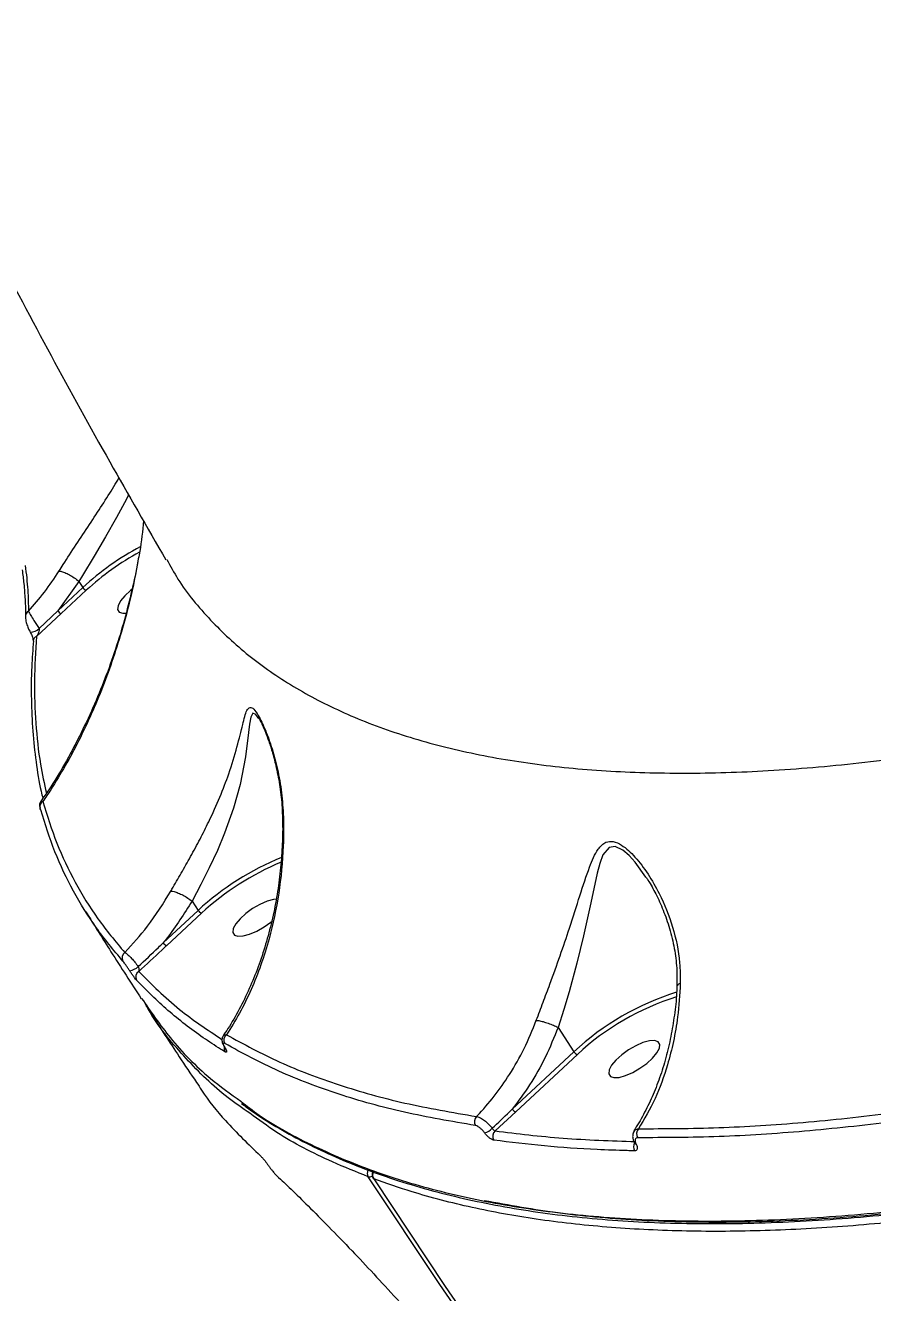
# Model space of a CAD drawing. Header units: millimetres. Extents: x -6523 to 7556, y -5559 to 6101.
# Drawn here: x 1218 to 1346.2, y -1875.1 to -1683.3 of the extents above; entities that cross this region are included whole.
import ezdxf

# ---------------------------------------------------------------- set-up
doc = ezdxf.new("R2010")
doc.units = ezdxf.units.MM
for name, color, linetype in [('DIKOM_ОБЪЕКТ', 7, 'Continuous'), ('DIKOM_РАЗМЕР_ЗОНА', 7, 'Continuous'), ('DIKOM_РАЗМЕР_ОБЪЕКТА', 7, 'Continuous')]:
    doc.layers.add(name, color=color, linetype=linetype)
doc.styles.add('style1', font='arial.ttf', dxfattribs={"width": 0.8})
doc.dimstyles.new('1-50', dxfattribs={"dimtxt": 300, "dimasz": 200, "dimexe": 100, "dimexo": 0, "dimgap": 100, "dimtad": 1, "dimtxsty": 'style1', "dimcen": 200, "dimclrd": 7, "dimclre": 7, "dimclrt": 7, "dimadec": 1, "dimazin": 2, "dimtfac": 1, "dimtmove": 0, "dimatfit": 2, "dimfxl": 0, "dimlwd": 25, "dimlwe": 18, "dimarcsym": 0})

# ---------------------------------------------------------------- blocks, each defined once
blk = doc.blocks.new('*D10')
at = {"layer": 'Defpoints', "color": 0, "transparency": 16777216}
for p in [(-1823.23, 4314.24), (3842.01, -3170.82), (6537.88, -3170.82)]:
    blk.add_point(p, dxfattribs=at)
at = {"layer": 'DIKOM_РАЗМЕР_ОБЪЕКТА', "color": 7, "lineweight": 18, "transparency": 16777216}
for p, q in [((-1823.23, 4314.24), (6637.88, 4314.24)), ((3842.01, -3170.82), (6637.88, -3170.82))]:
    blk.add_line(p, q, dxfattribs=at)
at = {"layer": 'DIKOM_РАЗМЕР_ОБЪЕКТА', "color": 7, "lineweight": 25, "transparency": 16777216}
blk.add_line((6537.88, 3914.24), (6537.88, -2770.82), dxfattribs=at)
at = {"layer": 'DIKOM_РАЗМЕР_ОБЪЕКТА', "color": 7, "transparency": 16777216}
for points in [[(6471.22, 3914.24), (6604.55, 3914.24), (6537.88, 4314.24)], [(6471.22, -2770.82), (6604.55, -2770.82), (6537.88, -3170.82)]]:
    blk.add_solid(points, dxfattribs=at)
at = {"layer": 'DIKOM_РАЗМЕР_ОБЪЕКТА', "color": 7, "transparency": 16777216, "insert": (6304.71, 207.11), "char_height": 300, "attachment_point": 5, "rotation": 90, "style": 'style1'}
blk.add_mtext('7500', dxfattribs=at)
blk = doc.blocks.new('*D11')
at = {"layer": 'Defpoints', "color": 0, "transparency": 16777216}
for p in [(-5022.71, -299.32), (4115.33, -1753.09), (4115.33, -4391.39)]:
    blk.add_point(p, dxfattribs=at)
at = {"layer": 'DIKOM_РАЗМЕР_ОБЪЕКТА', "color": 7, "lineweight": 18, "transparency": 16777216}
for p, q in [((-5022.71, -299.32), (-5022.71, -4491.39)), ((4115.33, -1753.09), (4115.33, -4491.39))]:
    blk.add_line(p, q, dxfattribs=at)
at = {"layer": 'DIKOM_РАЗМЕР_ОБЪЕКТА', "color": 7, "lineweight": 25, "transparency": 16777216}
blk.add_line((-4622.71, -4391.39), (3715.33, -4391.39), dxfattribs=at)
at = {"layer": 'DIKOM_РАЗМЕР_ОБЪЕКТА', "color": 7, "transparency": 16777216}
for points in [[(-4622.71, -4324.73), (-4622.71, -4458.06), (-5022.71, -4391.39)], [(3715.33, -4324.73), (3715.33, -4458.06), (4115.33, -4391.39)]]:
    blk.add_solid(points, dxfattribs=at)
at = {"layer": 'DIKOM_РАЗМЕР_ОБЪЕКТА', "color": 7, "transparency": 16777216, "insert": (-175.12, -4158.22), "char_height": 300, "attachment_point": 5, "style": 'style1'}
blk.add_mtext('9150', dxfattribs=at)
blk = doc.blocks.new('*D12')
at = {"layer": 'Defpoints', "color": 0, "transparency": 16777216}
for p in [(-6522.71, -395.62), (6102.86, -1877.31), (6102.86, -5458.89)]:
    blk.add_point(p, dxfattribs=at)
at = {"layer": 'DIKOM_РАЗМЕР_ЗОНА', "color": 7, "lineweight": 18, "transparency": 16777216}
for p, q in [((-6522.71, -395.62), (-6522.71, -5558.89)), ((6102.86, -1877.31), (6102.86, -5558.89))]:
    blk.add_line(p, q, dxfattribs=at)
at = {"layer": 'DIKOM_РАЗМЕР_ЗОНА', "color": 7, "lineweight": 25, "transparency": 16777216}
blk.add_line((-6122.71, -5458.89), (5702.86, -5458.89), dxfattribs=at)
at = {"layer": 'DIKOM_РАЗМЕР_ЗОНА', "color": 7, "transparency": 16777216}
for points in [[(-6122.71, -5392.23), (-6122.71, -5525.56), (-6522.71, -5458.89)], [(5702.86, -5392.23), (5702.86, -5525.56), (6102.86, -5458.89)]]:
    blk.add_solid(points, dxfattribs=at)
at = {"layer": 'DIKOM_РАЗМЕР_ЗОНА', "color": 7, "transparency": 16777216, "insert": (78.38, -5225.72), "char_height": 300, "attachment_point": 5, "style": 'style1'}
blk.add_mtext('12600', dxfattribs=at)
blk = doc.blocks.new('*D13')
at = {"layer": 'Defpoints', "color": 0, "transparency": 16777216}
for p in [(-2358.18, 6101.03), (4341.71, -4605.15), (7455.88, -4605.15)]:
    blk.add_point(p, dxfattribs=at)
at = {"layer": 'DIKOM_РАЗМЕР_ЗОНА', "color": 7, "lineweight": 18, "transparency": 16777216}
for p, q in [((-2358.18, 6101.03), (7555.88, 6101.03)), ((4341.71, -4605.15), (7555.88, -4605.15))]:
    blk.add_line(p, q, dxfattribs=at)
at = {"layer": 'DIKOM_РАЗМЕР_ЗОНА', "color": 7, "lineweight": 25, "transparency": 16777216}
blk.add_line((7455.88, 5701.03), (7455.88, -4205.15), dxfattribs=at)
at = {"layer": 'DIKOM_РАЗМЕР_ЗОНА', "color": 7, "transparency": 16777216}
for points in [[(7389.22, 5701.03), (7522.55, 5701.03), (7455.88, 6101.03)], [(7389.22, -4205.15), (7522.55, -4205.15), (7455.88, -4605.15)]]:
    blk.add_solid(points, dxfattribs=at)
at = {"layer": 'DIKOM_РАЗМЕР_ЗОНА', "color": 7, "transparency": 16777216, "insert": (7222.71, 375.61), "char_height": 300, "attachment_point": 5, "rotation": 90, "style": 'style1'}
blk.add_mtext('10700', dxfattribs=at)

msp = doc.modelspace()

# ---------------------------------------------------------------- linework, layer by layer
at = {"layer": 'DIKOM_ОБЪЕКТ', "color": 7, "linetype": 'Continuous', "lineweight": 15}
for p, q in [((1226.074, -1767.445), (1222.884, -1771.876)), ((1222.884, -1771.876), (1226.666, -1768.357)), ((1226.072, -1767.443), (1226.074, -1767.445)), ((1226.074, -1767.445), (1226.666, -1768.357)), ((1227.191, -1768.767), (1223.408, -1772.286)), ((1223.408, -1772.286), (1219.646, -1775.767)), ((1220.046, -1774.589), (1222.884, -1771.876)), ((1218.711, -1775.14), (1218.707, -1775.132)), ((1253.276, -1788.173), (1253.202, -1788.069)), ((1243.199, -1815.84), (1243.202, -1815.843)), ((1243.202, -1815.843), (1244.106, -1817.235)), ((1238.836, -1822.138), (1244.106, -1817.235)), ((1244.63, -1817.646), (1239.361, -1822.548)), ((1236.582, -1832.248), (1236.827, -1832.622)), ((1298.614, -1834.956), (1301.005, -1838.636)), ((1291.677, -1847.313), (1301.005, -1838.636)), ((1301.529, -1839.046), (1292.202, -1847.724)), ((1292.202, -1847.724), (1289.064, -1850.624)), ((1310.188, -1852.496), (1310.182, -1852.485))]:
    msp.add_line(p, q, dxfattribs=at)
at = {"layer": 'DIKOM_ОБЪЕКТ', "color": 7, "linetype": 'Continuous', "lineweight": 15, "flags": 128}
for points in [[(1233.6, -1754.333), (1233.278, -1754.999), (1231.775, -1757.774), (1230.111, -1760.67), (1228.367, -1763.605), (1226.617, -1766.525), (1226.072, -1767.442), (1226.072, -1767.443), (1226.072, -1767.443)], [(1234.08, -1768.678), (1233.897, -1768.823), (1233.021, -1769.62), (1232.369, -1770.405), (1231.995, -1771.114), (1231.929, -1771.691), (1232.176, -1772.088), (1232.716, -1772.273), (1233.174, -1772.274)], [(1217.98, -1772.625), (1217.978, -1772.652), (1217.977, -1772.684)], [(1253.202, -1788.069), (1252.845, -1787.565), (1252.397, -1787.383), (1252.077, -1787.997), (1251.903, -1789.033), (1251.762, -1790.324), (1251.291, -1793.977), (1250.461, -1798.196), (1249.459, -1801.775), (1248.114, -1805.565), (1247.033, -1808.154), (1245.816, -1810.778), (1244.526, -1813.34), (1243.199, -1815.84), (1243.199, -1815.84), (1243.199, -1815.84)], [(1220.293, -1802.016), (1220.215, -1801.859), (1220.193, -1801.791)], [(1311.893, -1812.216), (1310.267, -1809.959), (1309.342, -1808.947), (1308.386, -1808.13), (1307.26, -1807.579), (1306.322, -1807.697), (1305.401, -1808.824), (1304.907, -1810.121), (1304.51, -1811.611), (1303.539, -1816.099), (1302.474, -1821.09), (1301.451, -1825.25), (1300.262, -1829.559), (1299.451, -1832.262), (1298.61, -1834.95), (1298.61, -1834.952), (1298.61, -1834.952)], [(1255.985, -1815.542), (1255.522, -1815.593), (1254.548, -1815.859), (1253.467, -1816.326), (1252.366, -1816.957), (1251.336, -1817.702), (1250.461, -1818.499), (1249.809, -1819.284), (1249.435, -1819.993), (1249.369, -1820.57), (1249.616, -1820.967), (1250.155, -1821.152), (1250.945, -1821.11), (1251.92, -1820.844), (1253.001, -1820.377), (1254.101, -1819.746), (1255.131, -1819.002), (1255.307, -1818.855)], [(1313.931, -1838.111), (1313.997, -1837.534), (1313.75, -1837.137), (1313.211, -1836.952), (1312.421, -1836.994), (1311.447, -1837.259), (1310.365, -1837.726), (1309.265, -1838.358), (1308.235, -1839.102), (1307.359, -1839.899), (1306.708, -1840.684), (1306.334, -1841.394), (1306.267, -1841.97), (1306.514, -1842.367), (1307.054, -1842.552), (1307.844, -1842.51), (1308.818, -1842.245), (1309.899, -1841.778), (1311, -1841.146), (1312.03, -1840.402), (1312.905, -1839.605), (1313.557, -1838.82), (1313.931, -1838.111)], [(1248.172, -1838.019), (1248.128, -1837.976), (1248.104, -1837.94)], [(1291.805, -1889.976), (1280.7, -1873.886), (1269.87, -1857.57)], [(1270.61, -1857.817), (1270.625, -1857.837), (1270.691, -1857.879)], [(1270.691, -1857.879), (1281.521, -1874.195), (1292.626, -1890.284)]]:
    msp.add_lwpolyline(points, dxfattribs=at)
at = {"layer": 'DIKOM_ОБЪЕКТ', "color": 7, "linetype": 'Continuous', "lineweight": 15}
for centre, radius, start, end in [((1255.907, -1800.398), 43.379, 118.26315, 132.38393), ((1255.476, -1799.749), 41.951, 118.8399, 132.39487), ((1227.435, -1767.915), 0.886, 209.88026, 254.01722), ((1218.821, -1772.721), 0.846, 117.36817, 173.45212), ((1223.652, -1771.435), 0.886, 209.86107, 254.03642), ((1218.669, -1773.149), 1.992, 271.19358, 313.71587), ((1220.027, -1776.555), 0.875, 115.8075, 173.28315), ((1221.103, -1801.561), 0.938, 121.53097, 194.16755), ((1272.693, -1848.332), 42.24, 112.18421, 132.59226), ((1272.491, -1848.017), 41.215, 112.56518, 132.53147), ((1244.873, -1816.795), 0.885, 209.83826, 254.05923), ((1239.604, -1821.697), 0.885, 209.85722, 254.07257), ((1233.581, -1824.423), 0.988, 124.923, 210.12131), ((1233.41, -1824.043), 2.362, 278.75002, 314.00432), ((1235.658, -1827.307), 0.994, 122.72974, 210.12872), ((1328.498, -1868.199), 40.372, 107.22377, 132.92254), ((1328.098, -1867.553), 38.969, 107.25796, 132.98471), ((1249.046, -1836.87), 1.036, 128.36812, 210.19227), ((1249.025, -1838.157), 0.967, 168.76952, 211.66048), ((1301.773, -1838.194), 0.886, 209.89916, 254.03063), ((1292.444, -1846.873), 0.885, 209.85722, 254.07257), ((1287.039, -1849.219), 1.115, 135.25284, 211.08299), ((1286.609, -1848.133), 2.911, 287.36727, 314.09002), ((1289.824, -1851.44), 1.115, 132.97299, 211.27729), ((1311.645, -1851.042), 1.158, 139.34182, 211.78575), ((1311.174, -1853.022), 1.169, 149.20453, 211.56302), ((1310.451, -1852.326), 0.313, 212.82903, 264.33088), ((1270.758, -1857.023), 1.043, 152.73032, 211.61445), ((1271.448, -1857.272), 1, 151.89881, 213.05726), ((1271.583, -1857.33), 1.047, 151.74883, 211.57439), ((1270.012, -1856.614), 0.967, 261.53373, 298.0801)]:
    msp.add_arc(centre, radius, start, end, dxfattribs=at)
for points, knots in [([(1101.517, -1355.226), (1101.64, -1356.371), (1102.391, -1363.357), (1104.075, -1376.166), (1106.586, -1393.651), (1109.437, -1411.115), (1112.593, -1428.558), (1116.063, -1445.973), (1119.843, -1463.355), (1123.935, -1480.701), (1128.336, -1498.006), (1133.046, -1515.264), (1138.065, -1532.471), (1143.389, -1549.623), (1149.02, -1566.714), (1154.955, -1583.74), (1161.193, -1600.696), (1167.733, -1617.578), (1174.573, -1634.38), (1181.711, -1651.098), (1189.146, -1667.727), (1196.876, -1684.263), (1204.899, -1700.7), (1213.211, -1717.035), (1221.817, -1733.26), (1230.475, -1748.992), (1236.395, -1759.25), (1239.244, -1764.187)], [0, 0, 0, 0, 0.0080362, 0.0490173, 0.0900368, 0.1310958, 0.1721951, 0.213335, 0.2545163, 0.2957395, 0.3370051, 0.3783137, 0.4196651, 0.46106, 0.5024979, 0.543979, 0.5855037, 0.627071, 0.6686811, 0.7103338, 0.7520289, 0.7937651, 0.8355423, 0.8773601, 0.9192178, 0.9611142, 1, 1, 1, 1]), ([(1896.514, -1532.898), (1894.405, -1535.661), (1888.721, -1543.105), (1878.689, -1555.396), (1866.235, -1569.765), (1852.788, -1584.381), (1838.372, -1599.197), (1823.009, -1614.169), (1807.038, -1628.965), (1790.529, -1643.538), (1773.561, -1657.849), (1755.857, -1672.131), (1737.448, -1686.33), (1718.383, -1700.395), (1699.08, -1714.017), (1679.612, -1727.159), (1660.054, -1739.795), (1640.085, -1752.133), (1619.76, -1764.114), (1599.141, -1775.688), (1578.683, -1786.601), (1558.452, -1796.828), (1538.508, -1806.366), (1518.526, -1815.369), (1498.576, -1823.781), (1478.728, -1831.559), (1459.421, -1838.531), (1440.707, -1844.692), (1422.627, -1850.056), (1404.885, -1854.709), (1387.558, -1858.604), (1370.72, -1861.708), (1355.418, -1863.859), (1341.577, -1865.189), (1329.099, -1865.834), (1317.183, -1865.868), (1305.871, -1865.283), (1295.282, -1864.088), (1285.464, -1862.291), (1277.316, -1860.2), (1272.608, -1858.55), (1270.691, -1857.879)], [0, 0, 0, 0, 0.01565226, 0.04216821, 0.06870456, 0.09522035, 0.1225065, 0.14981457, 0.17710085, 0.20361671, 0.23015307, 0.25666881, 0.28395493, 0.31126326, 0.33854925, 0.36506512, 0.39160119, 0.41811705, 0.44540335, 0.47271155, 0.49999758, 0.52651341, 0.55304974, 0.57956567, 0.60685169, 0.6341598, 0.66144598, 0.68796179, 0.71449806, 0.74101385, 0.76829978, 0.79560821, 0.82289417, 0.84597237, 0.86907736, 0.89218249, 0.91550648, 0.9388305, 0.96156391, 0.98434868, 1, 1, 1, 1]), ([(1239.375, -1764.113), (1239.918, -1765.114), (1241.72, -1768.442), (1245.831, -1773.323), (1251.638, -1778.766), (1258.391, -1783.44), (1266.125, -1787.47), (1274.877, -1790.8), (1284.632, -1793.404), (1295.182, -1795.226), (1306.47, -1796.275), (1318.427, -1796.581), (1331.245, -1796.147), (1344.915, -1794.944), (1359.408, -1792.957), (1374.415, -1790.227), (1389.873, -1786.779), (1405.709, -1782.655), (1422.173, -1777.788), (1439.233, -1772.163), (1456.842, -1765.782), (1474.628, -1758.779), (1492.528, -1751.19), (1510.475, -1743.062), (1528.745, -1734.27), (1547.287, -1724.817), (1566.042, -1714.72), (1583.298, -1704.928), (1599.028, -1695.625), (1608.47, -1689.775), (1613.196, -1686.847)], [0, 0, 0, 0, 0.0161442, 0.0536236, 0.0900464, 0.1264971, 0.1629199, 0.2003996, 0.2379097, 0.2753895, 0.3118388, 0.348316, 0.3847652, 0.4222706, 0.4598059, 0.497311, 0.5338203, 0.5703573, 0.6068668, 0.6444315, 0.6820268, 0.7195915, 0.7561916, 0.7928201, 0.8294208, 0.8670767, 0.9047633, 0.9424195, 0.9711828, 1, 1, 1, 1]), ([(1250.596, -1846.137), (1251.498, -1846.842), (1254.811, -1849.429), (1261.665, -1853.07), (1271.025, -1857.012), (1281.367, -1860.057), (1292.53, -1862.296), (1304.718, -1863.748), (1317.927, -1864.378), (1332.137, -1864.163), (1346.859, -1863.12), (1361.992, -1861.306), (1377.435, -1858.795), (1393.62, -1855.523), (1410.525, -1851.471), (1428.11, -1846.634), (1446.236, -1841.044), (1464.856, -1834.702), (1483.916, -1827.626), (1503.481, -1819.783), (1523.504, -1811.168), (1543.925, -1801.794), (1564.296, -1791.865), (1584.545, -1781.43), (1604.61, -1770.545), (1624.817, -1759.032), (1645.103, -1746.908), (1665.388, -1734.193), (1684.061, -1721.977), (1695.826, -1713.884), (1701.028, -1710.305)], [0, 0, 0, 0, 0.0140766, 0.0516775, 0.089248, 0.1257579, 0.1622958, 0.1988057, 0.2363761, 0.2739772, 0.3115476, 0.3467429, 0.3819632, 0.4171586, 0.4533005, 0.4894697, 0.5256114, 0.5621214, 0.5986595, 0.6351697, 0.67274, 0.7103412, 0.7479116, 0.7844216, 0.8209595, 0.8574694, 0.8950401, 0.9326413, 0.9702116, 1, 1, 1, 1]), ([(1250.681, -1846.459), (1251.284, -1846.904), (1253.081, -1848.235), (1256.348, -1850.249), (1260.47, -1852.515), (1264.868, -1854.59), (1269.525, -1856.486), (1274.433, -1858.194), (1279.571, -1859.709), (1284.922, -1861.022), (1290.478, -1862.132), (1296.24, -1863.042), (1302.211, -1863.752), (1308.391, -1864.264), (1314.781, -1864.576), (1321.385, -1864.691), (1328.202, -1864.606), (1335.236, -1864.324), (1342.49, -1863.841), (1349.95, -1863.161), (1357.582, -1862.286), (1365.361, -1861.216), (1373.274, -1859.956), (1381.33, -1858.505), (1389.527, -1856.863), (1397.866, -1855.031), (1406.348, -1853.008), (1414.972, -1850.795), (1423.737, -1848.391), (1432.645, -1845.798), (1441.695, -1843.013), (1450.878, -1840.04), (1460.169, -1836.888), (1469.54, -1833.565), (1478.971, -1830.078), (1488.459, -1826.429), (1498.004, -1822.618), (1507.608, -1818.646), (1517.269, -1814.511), (1526.988, -1810.214), (1536.764, -1805.756), (1546.598, -1801.137), (1556.489, -1796.355), (1566.432, -1791.414), (1576.406, -1786.324), (1586.377, -1781.102), (1596.321, -1775.761), (1606.229, -1770.305), (1616.104, -1764.733), (1625.945, -1759.046), (1635.754, -1753.244), (1645.529, -1747.326), (1655.27, -1741.294), (1664.978, -1735.149), (1674.645, -1728.88), (1681.46, -1724.4), (1685.03, -1721.984), (1685.414, -1721.725)], [0, 0, 0, 0, 0.0093141, 0.027793, 0.0463396, 0.0649741, 0.0837158, 0.1025568, 0.1213783, 0.140095, 0.1587398, 0.1773319, 0.1958915, 0.2144378, 0.2329911, 0.2515655, 0.270181, 0.2888582, 0.3076179, 0.3264756, 0.3453279, 0.3640495, 0.3827101, 0.4013251, 0.4199093, 0.4384781, 0.4570465, 0.4756265, 0.494231, 0.5128758, 0.531575, 0.5503444, 0.5691364, 0.5878684, 0.606536, 0.6251541, 0.6437377, 0.6623022, 0.6808622, 0.6994315, 0.718021, 0.736646, 0.755322, 0.7740628, 0.7928535, 0.8116062, 0.8302854, 0.8489118, 0.8675003, 0.8860651, 0.9046218, 0.9231846, 0.941764, 0.9603745, 0.9790308, 0.9977481, 1, 1, 1, 1]), ([(1287.435, -1861.147), (1291.184, -1861.829), (1298.709, -1863.198), (1311.261, -1864.257), (1324.786, -1864.552), (1339.311, -1863.984), (1354.494, -1862.587), (1370.274, -1860.38), (1386.569, -1857.404), (1403.645, -1853.613), (1421.476, -1848.983), (1440.017, -1843.51), (1458.86, -1837.315), (1477.932, -1830.436), (1497.158, -1822.927), (1516.853, -1814.663), (1536.966, -1805.642), (1557.436, -1795.878), (1577.812, -1785.584), (1598.027, -1774.811), (1618.017, -1763.611), (1638.114, -1751.813), (1658.223, -1739.397), (1673.865, -1729.406), (1682.612, -1723.476), (1684.77, -1722.013)], [0, 0, 0, 0, 0.0438133, 0.0879535, 0.1333756, 0.1788345, 0.2242568, 0.2683969, 0.312571, 0.3567108, 0.4021332, 0.4475923, 0.4930146, 0.5371544, 0.5813287, 0.6254687, 0.6708908, 0.71635, 0.7617724, 0.8059124, 0.8500866, 0.8942264, 0.9396491, 0.9851083, 1, 1, 1, 1]), ([(1223.07, -1765.865), (1223.275, -1765.544), (1224.11, -1764.237), (1225.662, -1761.871), (1227.682, -1758.825), (1229.607, -1755.877), (1231.143, -1753.487), (1231.884, -1752.201), (1232.132, -1751.771)], [0, 0, 0, 0, 0.067809, 0.2756724, 0.4836844, 0.6899082, 0.8962512, 1, 1, 1, 1]), ([(1235.85, -1758.261), (1235.701, -1759.816), (1235.514, -1761.784), (1235.141, -1763.639), (1235.063, -1764.028)], [0, 0, 0, 0, 0.790366, 1, 1, 1, 1]), ([(1235.024, -1764.179), (1235.012, -1764.255), (1234.762, -1765.846), (1234.092, -1768.893), (1232.978, -1773.343), (1231.616, -1777.787), (1230.029, -1782.222), (1228.209, -1786.615), (1226.174, -1790.947), (1223.935, -1795.096), (1221.979, -1798.363), (1220.721, -1800.13), (1220.321, -1800.691)], [0, 0, 0, 0, 0.0053433, 0.1105472, 0.2189659, 0.3318337, 0.4484609, 0.5684603, 0.6923315, 0.8185672, 0.9423165, 1, 1, 1, 1]), ([(1235.063, -1764.028), (1234.771, -1765.637), (1234.118, -1769.24), (1232.391, -1775.76), (1229.805, -1783.48), (1226.147, -1791.649), (1222.955, -1797.277), (1221.011, -1800.169), (1220.612, -1800.762)], [0, 0, 0, 0, 0.1129104, 0.2529137, 0.4820086, 0.7116983, 0.940861, 1, 1, 1, 1]), ([(1217.491, -1765.694), (1217.579, -1766.4), (1217.776, -1767.987), (1217.929, -1770.17), (1217.997, -1771.779), (1217.971, -1772.511), (1217.966, -1772.625)], [0, 0, 0, 0, 0.2689565, 0.6038977, 0.9381613, 1, 1, 1, 1]), ([(1217.958, -1765.029), (1218.104, -1766.304), (1218.398, -1768.871), (1218.421, -1770.932), (1218.432, -1771.97)], [0, 0, 0, 0, 0.4964866, 1, 1, 1, 1]), ([(1218.432, -1771.97), (1219.259, -1771.019), (1220.921, -1769.108), (1222.352, -1766.949), (1223.07, -1765.865)], [0, 0, 0, 0, 0.4978565, 1, 1, 1, 1]), ([(1223.07, -1765.865), (1223.094, -1765.868), (1223.171, -1765.875), (1223.428, -1765.923), (1223.916, -1766.08), (1224.631, -1766.425), (1225.401, -1766.894), (1225.839, -1767.252), (1226.072, -1767.443)], [0, 0, 0, 0, 0.0342825, 0.106086, 0.3220795, 0.5380106, 0.7540205, 1, 1, 1, 1]), ([(1218.432, -1771.97), (1218.54, -1772.161), (1218.737, -1772.511), (1219.199, -1773.261), (1219.639, -1773.96), (1219.907, -1774.375), (1220.046, -1774.589)], [0, 0, 0, 0, 0.3312201, 0.6077989, 0.7982768, 1, 1, 1, 1]), ([(1217.988, -1772.684), (1217.985, -1772.744), (1217.968, -1773.049), (1218.08, -1773.576), (1218.311, -1774.305), (1218.544, -1774.852), (1218.7, -1775.109), (1218.739, -1775.175)], [0, 0, 0, 0, 0.084281, 0.4266576, 0.6937326, 0.9215822, 1, 1, 1, 1]), ([(1218.71, -1775.141), (1218.745, -1775.206), (1218.826, -1775.356), (1218.943, -1775.625), (1219.055, -1775.936), (1219.134, -1776.235), (1219.158, -1776.44), (1219.157, -1776.456), (1219.156, -1776.462)], [0, 0, 0, 0, 0.1050736, 0.2417986, 0.413573, 0.6312921, 0.8626674, 1, 1, 1, 1]), ([(1219.646, -1775.767), (1219.514, -1778.019), (1219.25, -1782.522), (1219.494, -1788.951), (1220.081, -1794.642), (1220.829, -1798.052), (1221.149, -1799.507)], [0, 0, 0, 0, 0.2664132, 0.5328279, 0.8007067, 1, 1, 1, 1]), ([(1220.046, -1774.589), (1220.053, -1774.625), (1220.065, -1774.687), (1220.061, -1774.823), (1220.022, -1775.04), (1219.901, -1775.358), (1219.76, -1775.606), (1219.662, -1775.744), (1219.646, -1775.767)], [0, 0, 0, 0, 0.0726025, 0.1228189, 0.2789839, 0.5490077, 0.9247079, 1, 1, 1, 1]), ([(1219.186, -1776.454), (1219.089, -1777.756), (1218.863, -1780.766), (1218.836, -1785.315), (1219.043, -1790.12), (1219.556, -1794.746), (1220.081, -1798.13), (1220.522, -1799.923), (1220.609, -1800.278)], [0, 0, 0, 0, 0.1527548, 0.3533181, 0.5531657, 0.7520673, 0.9507982, 1, 1, 1, 1]), ([(1239.98, -1814.34), (1240.038, -1814.241), (1240.556, -1813.348), (1241.566, -1811.607), (1243.017, -1809.05), (1244.425, -1806.434), (1245.96, -1803.386), (1247.46, -1800.034), (1248.933, -1796.198), (1250.067, -1792.405), (1250.746, -1789.602), (1251.173, -1787.862), (1251.504, -1786.888), (1251.91, -1786.386), (1252.505, -1786.661), (1253.326, -1787.809), (1254.334, -1789.929), (1255.336, -1792.739), (1256.181, -1795.938), (1256.814, -1799.401), (1256.958, -1801.883), (1257.031, -1803.124)], [0, 0, 0, 0, 0.0056299, 0.0508097, 0.0960139, 0.1438691, 0.191761, 0.2633117, 0.3349744, 0.4270884, 0.519179, 0.5590169, 0.5987815, 0.6438167, 0.6799247, 0.7160675, 0.7691213, 0.823718, 0.8784524, 0.9392279, 1, 1, 1, 1]), ([(1253.227, -1788.051), (1253.242, -1788.072), (1253.306, -1788.159), (1253.539, -1788.556), (1253.89, -1789.262), (1254.339, -1790.309), (1254.857, -1791.705), (1255.431, -1793.508), (1256.026, -1795.815), (1256.536, -1798.585), (1256.85, -1801.158), (1256.865, -1802.766), (1256.869, -1803.297)], [0, 0, 0, 0, 0.0165889, 0.0704776, 0.1358097, 0.2145988, 0.3091277, 0.4222201, 0.5584836, 0.7313891, 0.9111544, 1, 1, 1, 1]), ([(1220.312, -1800.685), (1220.267, -1800.756), (1220.172, -1800.908), (1220.119, -1801.158), (1220.114, -1801.395), (1220.141, -1801.597), (1220.18, -1801.724), (1220.199, -1801.789)], [0, 0, 0, 0, 0.1647561, 0.3478204, 0.5304532, 0.7589114, 1, 1, 1, 1]), ([(1220.322, -1800.692), (1220.363, -1800.668), (1220.42, -1800.635), (1220.571, -1800.734), (1220.612, -1800.762)], [0, 0, 0, 0, 0.7250549, 1, 1, 1, 1]), ([(1220.612, -1800.762), (1221.278, -1802.887), (1222.609, -1807.137), (1225.433, -1813.027), (1228.813, -1818.583), (1231.615, -1821.936), (1233.016, -1823.613)], [0, 0, 0, 0, 0.2490959, 0.4981938, 0.7490974, 1, 1, 1, 1]), ([(1232.727, -1824.919), (1231.332, -1823.25), (1228.543, -1819.914), (1225.156, -1814.364), (1222.311, -1808.451), (1220.966, -1804.161), (1220.293, -1802.016)], [0, 0, 0, 0, 0.2490964, 0.4981934, 0.7490976, 1, 1, 1, 1]), ([(1257.031, -1803.124), (1257.04, -1804.571), (1257.065, -1808.513), (1256.42, -1814.761), (1255.155, -1820.736), (1253.654, -1825.527), (1252.159, -1829.284), (1250.43, -1832.839), (1249.078, -1834.984), (1248.402, -1836.057)], [0, 0, 0, 0, 0.1128024, 0.3073763, 0.506232, 0.6280294, 0.7498276, 0.8749127, 1, 1, 1, 1]), ([(1257.031, -1803.124), (1257.015, -1803.135), (1256.929, -1803.195), (1256.924, -1803.257), (1256.92, -1803.308)], [0, 0, 0, 0, 0.1777947, 1, 1, 1, 1]), ([(1256.879, -1803.308), (1256.893, -1803.705), (1256.948, -1805.316), (1256.835, -1808.122), (1256.539, -1811.73), (1256.021, -1815.332), (1255.297, -1818.907), (1254.363, -1822.421), (1253.225, -1825.837), (1251.889, -1829.131), (1250.356, -1832.245), (1249.018, -1834.617), (1248.143, -1835.854), (1247.894, -1836.206)], [0, 0, 0, 0, 0.0306082, 0.1243283, 0.2205922, 0.3195345, 0.421096, 0.52505, 0.6309455, 0.7382879, 0.8472895, 0.9565518, 1, 1, 1, 1]), ([(1295.308, -1833.88), (1295.65, -1832.972), (1296.334, -1831.156), (1297.569, -1827.857), (1298.932, -1824.061), (1300.479, -1819.532), (1301.912, -1814.928), (1303.059, -1811.431), (1303.963, -1809.192), (1304.717, -1807.804), (1305.66, -1806.839), (1306.932, -1806.71), (1308.476, -1807.415), (1310.333, -1809.148), (1312.262, -1811.704), (1314.284, -1815.233), (1316.065, -1819.69), (1317.062, -1824.334), (1317.094, -1827.249), (1317.105, -1828.29)], [0, 0, 0, 0, 0.0447747, 0.0895839, 0.1609595, 0.2324492, 0.323854, 0.4152091, 0.450598, 0.4859278, 0.5329408, 0.5664221, 0.5998, 0.6530928, 0.7108094, 0.7686693, 0.8592863, 0.949792, 1, 1, 1, 1]), ([(1311.903, -1812.207), (1312.002, -1812.35), (1312.547, -1813.137), (1313.446, -1814.797), (1314.564, -1817.245), (1315.531, -1820.011), (1316.225, -1822.944), (1316.617, -1825.859), (1316.599, -1827.773), (1316.59, -1828.674)], [0, 0, 0, 0, 0.0321139, 0.176201, 0.3317901, 0.5006382, 0.6790887, 0.8489573, 1, 1, 1, 1]), ([(1233.016, -1823.613), (1234.194, -1822.326), (1236.77, -1819.512), (1238.851, -1816.159), (1239.98, -1814.34)], [0, 0, 0, 0, 0.45744939, 1, 1, 1, 1]), ([(1239.98, -1814.34), (1240.001, -1814.339), (1240.134, -1814.334), (1240.476, -1814.383), (1241.098, -1814.588), (1241.83, -1814.931), (1242.576, -1815.367), (1242.991, -1815.682), (1243.199, -1815.84)], [0, 0, 0, 0, 0.0319284, 0.2048338, 0.4036602, 0.6024568, 0.8011994, 1, 1, 1, 1]), ([(1243.202, -1815.843), (1241.99, -1817.756), (1240.612, -1819.933), (1239.029, -1821.899), (1238.836, -1822.138)], [0, 0, 0, 0, 0.8785837, 1, 1, 1, 1]), ([(1227.092, -1817.383), (1228.363, -1819.424), (1231.124, -1823.858), (1233.976, -1828.242), (1235.515, -1830.607)], [0, 0, 0, 0, 0.4604128, 1, 1, 1, 1]), ([(1235.051, -1825.742), (1236.074, -1824.78), (1237.344, -1823.587), (1238.594, -1822.373), (1238.836, -1822.138)], [0, 0, 0, 0, 0.8058635, 1, 1, 1, 1]), ([(1233.016, -1823.613), (1233.05, -1823.631), (1233.197, -1823.71), (1233.532, -1823.972), (1234.037, -1824.475), (1234.567, -1825.084), (1234.889, -1825.521), (1235.051, -1825.742)], [0, 0, 0, 0, 0.07350348, 0.31983268, 0.55077147, 0.77343761, 1, 1, 1, 1]), ([(1239.361, -1822.548), (1239.113, -1822.778), (1237.704, -1824.086), (1236.288, -1825.393), (1235.121, -1826.47)], [0, 0, 0, 0, 0.17573627, 1, 1, 1, 1]), ([(1233.769, -1826.378), (1233.678, -1826.238), (1233.495, -1825.96), (1233.215, -1825.557), (1232.962, -1825.208), (1232.805, -1825.008), (1232.742, -1824.935), (1232.727, -1824.919)], [0, 0, 0, 0, 0.2211296, 0.4418782, 0.674515, 0.9251311, 1, 1, 1, 1]), ([(1235.051, -1825.742), (1235.07, -1825.789), (1235.093, -1825.844), (1235.127, -1825.96), (1235.152, -1826.097), (1235.159, -1826.276), (1235.143, -1826.398), (1235.125, -1826.457), (1235.121, -1826.47)], [0, 0, 0, 0, 0.1598654, 0.1864827, 0.3964745, 0.6399425, 0.9172898, 1, 1, 1, 1]), ([(1234.798, -1827.806), (1234.784, -1827.79), (1234.721, -1827.721), (1234.567, -1827.528), (1234.317, -1827.187), (1234.04, -1826.79), (1233.859, -1826.515), (1233.769, -1826.378)], [0, 0, 0, 0, 0.0733255, 0.3225364, 0.5550627, 0.7773752, 1, 1, 1, 1]), ([(1248.202, -1838.665), (1247.976, -1838.525), (1246.849, -1837.827), (1243.836, -1835.827), (1239.422, -1832.463), (1236.341, -1829.359), (1234.798, -1827.806)], [0, 0, 0, 0, 0.044144, 0.2207213, 0.6100156, 1, 1, 1, 1]), ([(1235.121, -1826.47), (1237.095, -1828.452), (1240.839, -1832.21), (1245.516, -1835.302), (1247.727, -1836.763)], [0, 0, 0, 0, 0.5273798, 1, 1, 1, 1]), ([(1316.59, -1828.674), (1316.584, -1828.894), (1316.548, -1830.256), (1316.28, -1832.7), (1315.778, -1835.982), (1315.054, -1839.165), (1314.135, -1842.224), (1313.026, -1845.134), (1311.724, -1847.83), (1310.727, -1849.644), (1310.127, -1850.479), (1310.065, -1850.565)], [0, 0, 0, 0, 0.02557289, 0.15834376, 0.29287009, 0.42905584, 0.56664596, 0.7052949, 0.84456117, 0.98399176, 1, 1, 1, 1]), ([(1317.105, -1828.29), (1316.998, -1829.997), (1316.81, -1833.005), (1316.094, -1837.105), (1315.035, -1841.307), (1313.377, -1845.89), (1311.643, -1848.811), (1310.766, -1850.288)], [0, 0, 0, 0, 0.2022657, 0.3564039, 0.5119905, 0.7532485, 1, 1, 1, 1]), ([(1317.105, -1828.29), (1317.088, -1828.296), (1316.915, -1828.36), (1316.681, -1828.484), (1316.662, -1828.62), (1316.654, -1828.677)], [0, 0, 0, 0, 0.0598163, 0.5992991, 1, 1, 1, 1]), ([(1235.568, -1830.573), (1236.963, -1832.592), (1239.967, -1836.941), (1245.02, -1842.118), (1249.027, -1845.006), (1250.596, -1846.137)], [0, 0, 0, 0, 0.3453647, 0.7436843, 1, 1, 1, 1]), ([(1251.949, -1847.944), (1250.827, -1847.182), (1247.194, -1844.715), (1242.171, -1839.642), (1237.998, -1834.818), (1236.328, -1831.743), (1236.051, -1831.234)], [0, 0, 0, 0, 0.1667566, 0.5398684, 0.9238177, 1, 1, 1, 1]), ([(1236.972, -1832.844), (1238.388, -1835.03), (1240.657, -1838.534), (1242.997, -1841.987), (1243.876, -1843.286)], [0, 0, 0, 0, 0.62396495, 1, 1, 1, 1]), ([(1286.247, -1848.433), (1286.281, -1848.398), (1287.216, -1847.434), (1288.975, -1845.409), (1291.372, -1842.009), (1293.559, -1838.181), (1294.723, -1835.32), (1295.308, -1833.88)], [0, 0, 0, 0, 0.0089033, 0.2417881, 0.4772817, 0.7368252, 1, 1, 1, 1]), ([(1295.308, -1833.88), (1295.333, -1833.881), (1295.443, -1833.889), (1295.752, -1833.933), (1296.332, -1834.069), (1297.11, -1834.315), (1297.917, -1834.622), (1298.379, -1834.842), (1298.61, -1834.952)], [0, 0, 0, 0, 0.0350547, 0.1552441, 0.3664638, 0.5775947, 0.7888107, 1, 1, 1, 1]), ([(1298.614, -1834.956), (1297.997, -1836.463), (1296.754, -1839.496), (1294.41, -1843.645), (1292.569, -1846.117), (1291.677, -1847.313)], [0, 0, 0, 0, 0.33720733, 0.67912476, 1, 1, 1, 1]), ([(1298.61, -1834.952), (1298.611, -1834.952), (1298.613, -1834.954), (1298.614, -1834.956), (1298.614, -1834.956)], [0, 0, 0, 0, 0.6520173, 1, 1, 1, 1]), ([(1247.913, -1836.229), (1247.863, -1836.312), (1247.756, -1836.488), (1247.712, -1836.79), (1247.736, -1837.103), (1247.849, -1837.464), (1248, -1837.782), (1248.158, -1838.027), (1248.185, -1838.068)], [0, 0, 0, 0, 0.1303905, 0.2748515, 0.4229381, 0.6122605, 0.9350065, 1, 1, 1, 1]), ([(1248.15, -1837.391), (1248.074, -1837.358), (1247.939, -1837.301), (1247.912, -1837.439), (1247.981, -1837.673), (1248.108, -1837.903), (1248.172, -1838.019)], [0, 0, 0, 0, 0.3292284, 0.5797694, 0.7886338, 1, 1, 1, 1]), ([(1247.933, -1836.229), (1247.94, -1836.204), (1247.987, -1836.059), (1248.187, -1836.037), (1248.372, -1836.054), (1248.402, -1836.057)], [0, 0, 0, 0, 0.143715, 0.8609814, 1, 1, 1, 1]), ([(1286.084, -1849.794), (1282.447, -1849.176), (1275.173, -1847.939), (1265.301, -1845.151), (1256.152, -1841.736), (1250.817, -1838.839), (1248.15, -1837.391)], [0, 0, 0, 0, 0.248595, 0.4971903, 0.7485952, 1, 1, 1, 1]), ([(1248.402, -1836.057), (1251.033, -1837.487), (1256.293, -1840.346), (1265.371, -1843.754), (1275.241, -1846.558), (1282.578, -1847.808), (1286.247, -1848.433)], [0, 0, 0, 0, 0.24859492, 0.49718967, 0.7485953, 1, 1, 1, 1]), ([(1248.102, -1837.941), (1248.128, -1837.985), (1248.188, -1838.087), (1248.235, -1838.191), (1248.241, -1838.206), (1248.243, -1838.213)], [0, 0, 0, 0, 0.2959328, 0.6777024, 1, 1, 1, 1]), ([(1248.172, -1838.019), (1248.239, -1838.141), (1248.371, -1838.382), (1248.443, -1838.624), (1248.408, -1838.747), (1248.296, -1838.72), (1248.211, -1838.67), (1248.202, -1838.665)], [0, 0, 0, 0, 0.2148065, 0.4259388, 0.681755, 0.9641412, 1, 1, 1, 1]), ([(1243.898, -1843.271), (1244.143, -1843.668), (1245.412, -1845.723), (1248.495, -1849.52), (1251.734, -1852.642), (1253.538, -1854.381)], [0, 0, 0, 0, 0.0959255, 0.496292, 1, 1, 1, 1]), ([(1310.766, -1850.288), (1314.774, -1850.276), (1322.791, -1850.253), (1335.643, -1849.42), (1349.089, -1847.988), (1360.857, -1846.267), (1368.181, -1844.946), (1370.669, -1844.498)], [0, 0, 0, 0, 0.2203104, 0.4406214, 0.6630833, 0.8855454, 1, 1, 1, 1]), ([(1288.634, -1850.224), (1289.517, -1849.39), (1290.537, -1848.426), (1291.541, -1847.446), (1291.677, -1847.313)], [0, 0, 0, 0, 0.864923, 1, 1, 1, 1]), ([(1370.703, -1845.848), (1368.209, -1846.297), (1360.915, -1847.613), (1349.208, -1849.327), (1335.766, -1850.768), (1322.833, -1851.614), (1314.718, -1851.64), (1310.66, -1851.652)], [0, 0, 0, 0, 0.1144536, 0.3347653, 0.5550748, 0.7775366, 1, 1, 1, 1]), ([(1269.87, -1857.57), (1268.041, -1856.828), (1263.114, -1854.828), (1257.028, -1851.691), (1253.284, -1848.928), (1251.949, -1847.944)], [0, 0, 0, 0, 0.2752957, 0.741693, 1, 1, 1, 1]), ([(1286.247, -1848.433), (1286.277, -1848.438), (1286.456, -1848.463), (1286.854, -1848.617), (1287.468, -1849.02), (1288.099, -1849.575), (1288.456, -1850.007), (1288.634, -1850.224)], [0, 0, 0, 0, 0.04800495, 0.28615757, 0.52428554, 0.76212141, 1, 1, 1, 1]), ([(1287.478, -1850.911), (1287.374, -1850.778), (1287.166, -1850.512), (1286.797, -1850.168), (1286.439, -1849.916), (1286.206, -1849.816), (1286.101, -1849.798), (1286.084, -1849.794)], [0, 0, 0, 0, 0.2376772, 0.475496, 0.713774, 0.9520447, 1, 1, 1, 1]), ([(1288.871, -1852.019), (1288.853, -1852.016), (1288.747, -1851.998), (1288.513, -1851.9), (1288.156, -1851.65), (1287.789, -1851.308), (1287.581, -1851.043), (1287.478, -1850.911)], [0, 0, 0, 0, 0.0489172, 0.2870667, 0.5249881, 0.7625568, 1, 1, 1, 1]), ([(1288.634, -1850.224), (1288.667, -1850.269), (1288.733, -1850.361), (1288.847, -1850.482), (1288.956, -1850.574), (1289.027, -1850.613), (1289.058, -1850.623), (1289.064, -1850.624)], [0, 0, 0, 0, 0.2370689, 0.4745193, 0.7125231, 0.9509449, 1, 1, 1, 1]), ([(1289.064, -1850.624), (1292.448, -1851.036), (1299.224, -1851.86), (1306.619, -1852.11), (1310.32, -1852.235)], [0, 0, 0, 0, 0.4994484, 1, 1, 1, 1]), ([(1310.138, -1850.658), (1310.071, -1850.763), (1309.911, -1851.013), (1309.873, -1851.5), (1309.948, -1852.004), (1310.123, -1852.334), (1310.204, -1852.487)], [0, 0, 0, 0, 0.1915149, 0.4511886, 0.7437396, 1, 1, 1, 1]), ([(1310.17, -1850.638), (1310.206, -1850.573), (1310.318, -1850.37), (1310.585, -1850.321), (1310.766, -1850.288)], [0, 0, 0, 0, 0.3217252, 1, 1, 1, 1]), ([(1310.178, -1853.634), (1309.798, -1853.625), (1307.894, -1853.583), (1303.268, -1853.409), (1296.456, -1852.959), (1291.4, -1852.332), (1288.871, -1852.019)], [0, 0, 0, 0, 0.0507685, 0.2538539, 0.6267008, 1, 1, 1, 1]), ([(1310.42, -1852.637), (1310.485, -1852.782), (1310.609, -1853.063), (1310.6, -1853.386), (1310.465, -1853.599), (1310.274, -1853.622), (1310.178, -1853.634)], [0, 0, 0, 0, 0.2591472, 0.5021364, 0.7510915, 1, 1, 1, 1]), ([(1310.18, -1852.486), (1310.193, -1852.509), (1310.227, -1852.571), (1310.245, -1852.632), (1310.244, -1852.631), (1310.244, -1852.631)], [0, 0, 0, 0, 0.2648484, 0.7119644, 1, 1, 1, 1]), ([(1310.66, -1851.652), (1310.566, -1851.665), (1310.377, -1851.689), (1310.24, -1851.898), (1310.24, -1852.206), (1310.336, -1852.476), (1310.412, -1852.621), (1310.42, -1852.637)], [0, 0, 0, 0, 0.2486786, 0.4974723, 0.7388913, 0.9702959, 1, 1, 1, 1]), ([(1253.538, -1854.381), (1253.554, -1854.396), (1253.65, -1854.483), (1253.868, -1854.715), (1254.201, -1855.114), (1254.507, -1855.508), (1254.684, -1855.755), (1254.772, -1855.879)], [0, 0, 0, 0, 0.0639223, 0.3885568, 0.6456148, 0.8223144, 1, 1, 1, 1]), ([(1254.772, -1855.879), (1254.864, -1856.008), (1255.048, -1856.265), (1255.373, -1856.682), (1255.74, -1857.121), (1255.94, -1857.32), (1256.051, -1857.43)], [0, 0, 0, 0, 0.1849265, 0.3685468, 0.6500586, 1, 1, 1, 1]), ([(1256.051, -1857.43), (1256.734, -1858.068), (1258.11, -1859.353), (1259.871, -1861.09), (1260.758, -1861.965)], [0, 0, 0, 0, 0.4964829, 1, 1, 1, 1]), ([(1260.758, -1861.965), (1261.784, -1862.993), (1263.835, -1865.05), (1267.221, -1868.559), (1270.686, -1872.234), (1274.169, -1876.014), (1277.773, -1880.018), (1281.453, -1884.211), (1285.15, -1888.536), (1288.811, -1892.941), (1292.376, -1897.373), (1295.821, -1901.787), (1297.959, -1904.655), (1299.026, -1906.087)], [0, 0, 0, 0, 0.1009663, 0.2019369, 0.2903375, 0.3790229, 0.4674241, 0.5561154, 0.6450899, 0.733782, 0.8224255, 0.9113564, 1, 1, 1, 1])]:
    msp.add_open_spline(points, degree=3, knots=knots, dxfattribs=at)

# ---------------------------------------------------------------- dimensions: what is measured, and where the dimension line sits
at = {"layer": 'DIKOM_РАЗМЕР_ЗОНА'}
dim = msp.add_linear_dim(base=(7455.882, -4605.145), p1=(-2358.182, 6101.03), p2=(4341.706, -4605.145), angle=90, text='10700', dimstyle='1-50', override={"dimasz": 400, "dimgap": 80}, dxfattribs=at)
dim.commit()
dim.dimension.update_dxf_attribs({"geometry": '*D13', "text_midpoint": (7455.882, 375.606), "dimtype": 160})
dim = msp.add_linear_dim(base=(6102.859, -5458.894), p1=(-6522.706, -395.616), p2=(6102.859, -1877.311), text='12600', dimstyle='1-50', override={"dimasz": 400, "dimgap": 80}, dxfattribs=at)
dim.commit()
dim.dimension.update_dxf_attribs({"geometry": '*D12', "text_midpoint": (78.382, -5458.894), "dimtype": 160})
at = {"layer": 'DIKOM_РАЗМЕР_ОБЪЕКТА'}
dim = msp.add_linear_dim(base=(6537.882, -3170.823), p1=(-1823.231, 4314.242), p2=(3842.008, -3170.823), angle=90, text='7500', dimstyle='1-50', override={"dimasz": 400, "dimgap": 80}, dxfattribs=at)
dim.commit()
dim.dimension.update_dxf_attribs({"geometry": '*D10', "text_midpoint": (6537.882, 207.106), "dimtype": 160})
dim = msp.add_linear_dim(base=(4115.332, -4391.394), p1=(-5022.706, -299.317), p2=(4115.332, -1753.089), text='9150', dimstyle='1-50', override={"dimasz": 400, "dimgap": 80}, dxfattribs=at)
dim.commit()
dim.dimension.update_dxf_attribs({"geometry": '*D11', "text_midpoint": (-175.118, -4391.394), "dimtype": 160})

doc.saveas('drawing.dxf')
